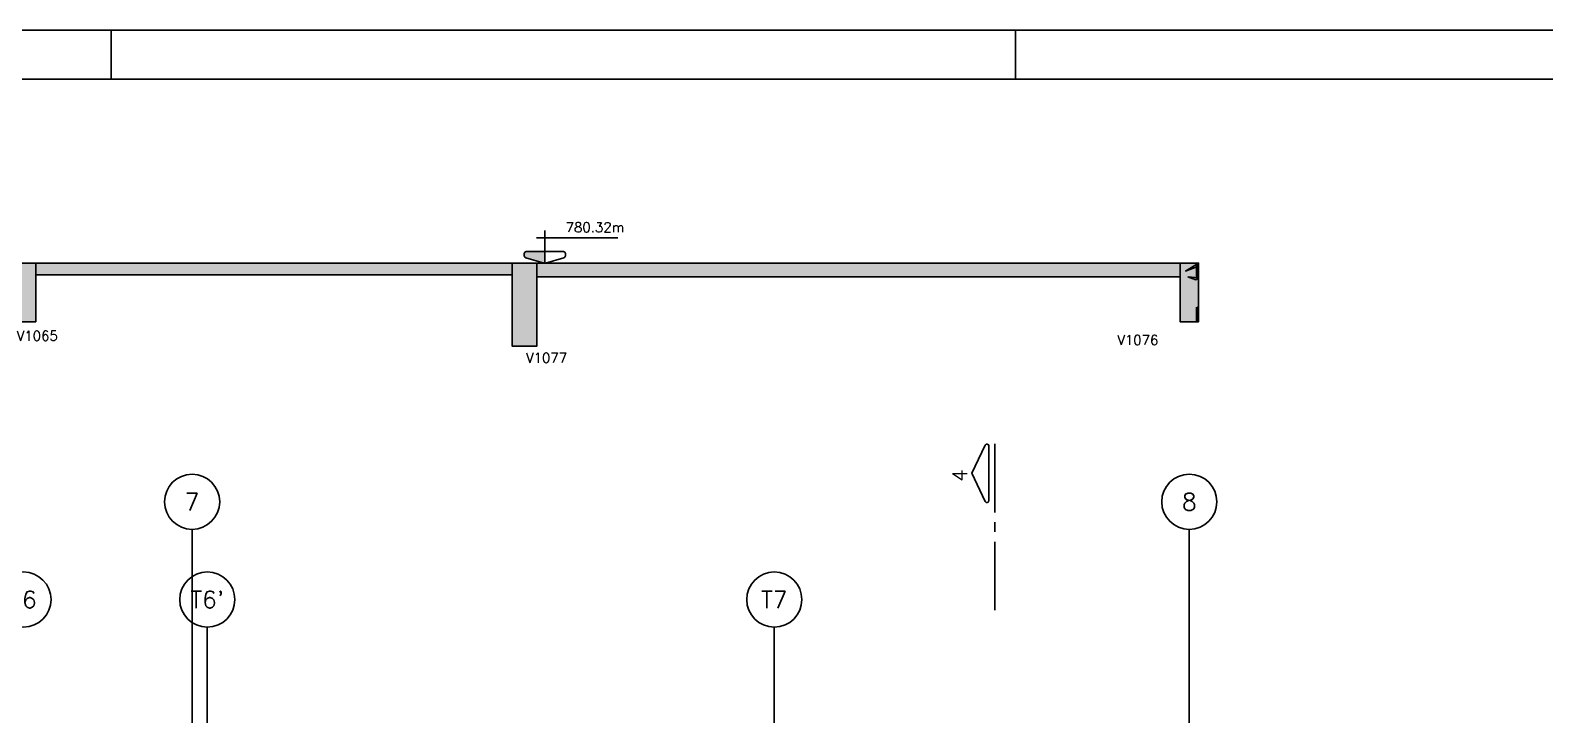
# Model space of a CAD drawing. Extents: x -4723 to 4922, y -2048 to 2452.
# Drawn here: x 2064 to 3614, y 1752 to 2452 of the extents above; entities that cross this region are included whole.
import ezdxf
from ezdxf.enums import TextEntityAlignment as Align

# ---------------------------------------------------------------- set-up
doc = ezdxf.new("R2010")
doc.units = 0
doc.header["$LTSCALE"] = 50
doc.header["$MEASUREMENT"] = 0
doc.linetypes.add('EIXO', pattern=[6.8, 6, -0.4, 0, -0.4])
for name, color, linetype in [('F-CORTE', 4, 'CONTINUOUS'), ('F-CORTE-INDICAÇÃO', 4, 'CONTINUOUS'), ('F-EIXO', 12, 'EIXO'), ('F-MARGEM', 1, 'CONTINUOUS'), ('F-NÍVEL-VISTA', 2, 'CONTINUOUS'), ('F-SOLIDO-CORTE', 71, 'CONTINUOUS'), ('F-TEXTO', 6, 'CONTINUOUS'), ('F-TEXTO-YELLOW', 2, 'CONTINUOUS')]:
    doc.layers.add(name, color=color, linetype=linetype)
doc.styles.add('MCP', font='simplex.shx')
doc.styles.add('ROMANS', font='simplex.shx')

# ---------------------------------------------------------------- blocks, each defined once
blk = doc.blocks.new('*U12')
at = {"layer": 'F-CORTE-INDICAÇÃO'}
for p, q in [((70, 0), (0, 0)), ((80, 0), (90, 0)), ((100, 0), (170, 0))]:
    blk.add_line(p, q, dxfattribs=at)
blk.add_lwpolyline([(112, 6, -0.802585), (111.2, 9.8), (140, 23.3), (168.8, 9.8, -0.802585), (168, 6)], format="xyb", close=True, dxfattribs=at)
at = {"layer": 'F-CORTE-INDICAÇÃO', "style": 'ROMANS'}
blk.add_attdef('CORTE', text='', height=15, dxfattribs=at).set_placement((140, 35.8), align=Align.MIDDLE_CENTER)
at = {"layer": 'F-CORTE-INDICAÇÃO', "color": 2, "style": 'ROMANS'}
blk.add_attdef('FOLHA', text='', height=12, dxfattribs=at).set_placement((140, -10), align=Align.MIDDLE_CENTER)
blk = doc.blocks.new('A0-4L_900')
at = {"layer": 'F-MARGEM', "color": 2}
for p, q in [((137.4, 90), (137.4, 89)), ((155.9, 90), (155.9, 89))]:
    blk.add_line(p, q, dxfattribs=at)
blk.add_lwpolyline([(0, 0), (0, 90), (192.9, 90), (192.9, 0)], close=True, dxfattribs=at)
at = {"layer": 'F-MARGEM', "color": 7}
blk.add_lwpolyline([(2.5, 89), (191.9, 89), (191.9, 1), (2.5, 1)], close=True, dxfattribs=at)
blk = doc.blocks.new('*U52')
at = {"layer": 'F-EIXO'}
blk.add_line((0, 0), (0, -2655), dxfattribs=at)
at = {"layer": 'F-EIXO', "color": 2, "linetype": 'Continuous'}
blk.add_circle((0, 28.2), 28.2, dxfattribs=at)
at = {"layer": 'F-TEXTO', "style": 'ROMANS'}
blk.add_attdef('EIXO', text='', height=17.5, rotation=360, dxfattribs=at).set_placement((0, 28.2), align=Align.MIDDLE_CENTER)
blk = doc.blocks.new('*U28')
at = {"layer": 'F-EIXO'}
blk.add_line((0, 0), (0, -2449.9), dxfattribs=at)
at = {"layer": 'F-EIXO', "color": 2, "linetype": 'Continuous'}
blk.add_circle((0, 28.2), 28.2, dxfattribs=at)
at = {"layer": 'F-TEXTO', "style": 'ROMANS'}
blk.add_attdef('EIXO', text='', height=17.5, rotation=360, dxfattribs=at).set_placement((0, 28.2), align=Align.MIDDLE_CENTER)
blk = doc.blocks.new('*U40')
at = {"layer": 'F-EIXO', "color": 2, "linetype": 'Continuous'}
blk.add_circle((0, 28.2), 28.2, dxfattribs=at)
at = {"layer": 'F-TEXTO', "style": 'ROMANS'}
blk.add_attdef('EIXO', text='', height=17.5, rotation=360, dxfattribs=at).set_placement((0, 28.2), align=Align.MIDDLE_CENTER)
blk = doc.blocks.new('*U41')
at = {"layer": 'F-EIXO'}
blk.add_line((0, 0), (0, -2655), dxfattribs=at)
at = {"layer": 'F-EIXO', "color": 2, "linetype": 'Continuous'}
blk.add_circle((0, 28.2), 28.2, dxfattribs=at)
at = {"layer": 'F-TEXTO', "style": 'ROMANS'}
blk.add_attdef('EIXO', text='', height=17.5, rotation=360, dxfattribs=at).set_placement((0, 28.2), align=Align.MIDDLE_CENTER)
blk = doc.blocks.new('*U39')
at = {"layer": 'F-EIXO'}
blk.add_line((0, 0), (0, -2755), dxfattribs=at)
at = {"layer": 'F-EIXO', "color": 2, "linetype": 'Continuous'}
blk.add_circle((0, 28.2072), 28.2072, dxfattribs=at)
at = {"layer": 'F-TEXTO', "style": 'ROMANS'}
blk.add_attdef('EIXO', text='', height=17.5, rotation=360, dxfattribs=at).set_placement((0, 28.2072), align=Align.MIDDLE_CENTER)
blk = doc.blocks.new('Nível - Vista')
at = {"layer": 'F-NÍVEL-VISTA'}
blk.add_hatch(color=71, dxfattribs=at).paths.add_polyline_path([(0, 0.238), (-0.38, 0.238, 0.414214), (-0.42, 0.198), (-0.42, 0.148, 0.331206), (-0.391, 0.11), (-0.011, 0.002, 0.072993), (0, 0)])
at = {"layer": 'F-NÍVEL-VISTA', "color": 2}
for p, q in [((0, 0.67), (0, 0)), ((-0.168, 0.521), (1.493, 0.521))]:
    blk.add_line(p, q, dxfattribs=at)
blk.add_lwpolyline([(-0.011, 0.002, 0.146769), (0.011, 0.002), (0.391, 0.11, 0.331206), (0.42, 0.148), (0.42, 0.198, 0.414214), (0.38, 0.238), (-0.38, 0.238, 0.414214), (-0.42, 0.198), (-0.42, 0.148, 0.331206), (-0.391, 0.11), (-0.011, 0.002, 0.146769), (0.011, 0.002)], format="xyb", dxfattribs=at)
at = {"layer": 'F-TEXTO', "color": 3, "style": 'MCP'}
for tag, p in [('NÍVEL', (1.026, 0.636)), ('NÍVEL_DETALHE', (1.02, 0.186))]:
    blk.add_attdef(tag, text='', height=0.2, dxfattribs=at).set_placement(p, align=Align.CENTER)

msp = doc.modelspace()

# ---------------------------------------------------------------- hatches: boundary and pattern name
at = {"layer": 'F-SOLIDO-CORTE', "linetype": 'Continuous'}
for points in [[(2051, 2185.8495), (2051, 2175.7452), (2051, 2153.6627), (2057.9928, 2153.6627), (2066.8003, 2153.6627), (2070, 2153.6627), (2070, 2181.4759), (2070, 2191.5802), (2070, 2213.6627), (2061.1925, 2213.6627), (2057.9928, 2213.6627), (2051, 2213.6627)], [(2070, 2213.6627), (2070, 2208.1001), (2070, 2206.0792), (2070, 2201.6627), (2185.2106, 2201.6627), (2255.6306, 2201.6627), (2373.2438, 2201.6627), (2408.6836, 2201.6627), (2557.5, 2201.6627), (2557.5, 2208.0691), (2557.5, 2209.9995), (2557.5, 2213.6627), (2408.6836, 2213.6627), (2313.6921, 2213.6627), (2255.6306, 2213.6627), (2140.42, 2213.6627)], [(2557.5, 2168.2839), (2557.5, 2154.6102), (2557.5, 2128.6627), (2565.1316, 2128.6627), (2578.4783, 2128.6627), (2582.5, 2128.6627), (2582.5, 2174.0415), (2582.5, 2187.7152), (2582.5, 2213.6627), (2569.1533, 2213.6627), (2565.1316, 2213.6627), (2557.5, 2213.6627)], [(3240.5, 2169.4461), (3240.5, 2162.7996), (3240.5, 2153.6627), (3243.3934, 2153.6627), (3257.3953, 2153.6627), (3259.5, 2153.6627), (3259.5, 2197.8793), (3259.5, 2204.5258), (3259.5, 2213.6627), (3245.4981, 2213.6627), (3243.3934, 2213.6627), (3240.5, 2213.6627)], [(3257.3575, 2198.6627), (3259.5, 2198.6627), (3259.5, 2199.7352), (3259.5, 2202.9503), (3259.5, 2213.6627), (3257.3575, 2213.6627), (3257.143, 2213.6627), (3256.5, 2213.6627), (3256.5, 2212.5902), (3256.5, 2209.3751), (3256.5, 2198.6627), (3256.7145, 2198.6627)], [(3258.7544, 2153.6627), (3259.5, 2153.6627), (3259.5, 2154.7731), (3259.5, 2158.5009), (3259.5, 2168.6627), (3259.2779, 2168.6627), (3258.5324, 2168.6627), (3256.5, 2168.6627), (3256.5, 2167.5523), (3256.5, 2163.8245), (3256.5, 2153.6627), (3258.5324, 2153.6627)]]:
    msp.add_hatch(color=256, dxfattribs=at).paths.add_polyline_path(points, flags=16)
msp.add_hatch(color=256, dxfattribs=at).paths.add_polyline_path([(3240.5, 2213.6627), (2582.5, 2213.6627), (2582.5, 2208.8311), (2582.5, 2199.6627), (3240.5, 2199.6627)])

# ---------------------------------------------------------------- linework, layer by layer
at = {"layer": 'F-CORTE', "linetype": 'Continuous'}
for points in [[(2582.5, 2213.6627), (2582.5, 2213.6627), (2569.1533, 2213.6627), (2565.1316, 2213.6627), (2557.5, 2213.6627), (2070, 2213.6627), (2061.1925, 2213.6627), (2057.9928, 2213.6627), (2051, 2213.6627), (1506.2906, 2213.6627), (1295, 2213.6627), (1279.1757, 2213.6627), (1277.7429, 2213.6627), (1276, 2213.6627), (1276, 2173.6627), (1261.758, 2173.6627)], [(2051, 2201.6627), (2051, 2185.8495), (2051, 2153.6627), (2057.9928, 2153.6627), (2066.8003, 2153.6627), (2070, 2153.6627), (2070, 2181.4759), (2070, 2191.5802), (2070, 2201.6627), (2185.2106, 2201.6627), (2255.6306, 2201.6627), (2373.2438, 2201.6627), (2408.6836, 2201.6627), (2557.5, 2201.6627), (2557.5, 2168.2839), (2557.5, 2128.6627), (2565.1316, 2128.6627), (2578.4783, 2128.6627), (2582.5, 2128.6627), (2582.5, 2174.0415), (2582.5, 2187.7152), (2582.5, 2199.6627)], [(2582.8274, 2213.6627), (3240.5, 2213.6627)], [(3259.5, 2198.6627), (3259.5, 2199.7352), (3259.5, 2202.9503), (3259.5, 2213.6627), (3240.5, 2213.6627), (3259.5, 2213.6627)], [(2582.5, 2199.6627), (2582.8274, 2199.6627)], [(2582.5, 2199.6627), (3240.5, 2199.6627)], [(3240.5, 2199.6627), (3240.5, 2169.4461), (3240.5, 2153.6627), (3243.3934, 2153.6627), (3257.3953, 2153.6627), (3259.5, 2153.6627), (3258.7544, 2153.6627), (3259.5, 2153.6627), (3259.5, 2154.7731), (3259.5, 2158.5009), (3259.5, 2168.6627), (3259.2779, 2168.6627), (3258.5324, 2168.6627), (3259.5, 2168.6627), (3259.5, 2197.8793), (3259.5, 2198.6627)]]:
    msp.add_lwpolyline(points, dxfattribs=at)
at = {"layer": 'F-SOLIDO-CORTE', "linetype": 'Continuous'}
for points in [[(2051, 2185.84952), (2051, 2175.7452), (2051, 2153.6627), (2057.99279, 2153.6627), (2066.8003, 2153.6627), (2070, 2153.6627), (2070, 2181.47588), (2070, 2191.5802), (2070, 2213.6627), (2061.19249, 2213.6627), (2057.99279, 2213.6627), (2051, 2213.6627), (2051, 2185.84952)], [(2070, 2213.6627), (2070, 2208.10006), (2070, 2206.0792), (2070, 2201.6627), (2185.21056, 2201.6627), (2255.63059, 2201.6627), (2373.2438, 2201.6627), (2408.68363, 2201.6627), (2557.5, 2201.6627), (2557.5, 2208.06911), (2557.5, 2209.99953), (2557.5, 2213.6627), (2408.68363, 2213.6627), (2313.69213, 2213.6627), (2255.63059, 2213.6627), (2140.42002, 2213.6627), (2070, 2213.6627)], [(2557.5, 2168.28393), (2557.5, 2154.61017), (2557.5, 2128.6627), (2565.13161, 2128.6627), (2578.4783, 2128.6627), (2582.5, 2128.6627), (2582.5, 2174.04146), (2582.5, 2187.71523), (2582.5, 2213.6627), (2569.1533, 2213.6627), (2565.13161, 2213.6627), (2557.5, 2213.6627), (2557.5, 2168.28393)], [(3240.5, 2169.44614), (3240.5, 2162.79963), (3240.5, 2153.6627), (3243.39336, 2153.6627), (3257.39527, 2153.6627), (3259.5, 2153.6627), (3259.5, 2197.87926), (3259.5, 2204.52577), (3259.5, 2213.6627), (3245.49809, 2213.6627), (3243.39336, 2213.6627), (3240.5, 2213.6627), (3240.5, 2169.44614)], [(3248.62776, 2199.71767), (3259.5, 2198.6627), (3259.5, 2199.73517), (3259.5, 2202.95028), (3259.5, 2213.6627), (3246.15617, 2205.48028), (3257.76866, 2210.03796), (3259.5, 2213.6627), (3259.5, 2212.59023), (3259.5, 2209.37512), (3259.5, 2198.6627), (3256.73907, 2196.59144), (3248.62776, 2199.71767)], [(3258.75444, 2153.6627), (3259.5, 2153.6627), (3259.5, 2154.77314), (3259.5, 2158.50094), (3259.5, 2168.6627), (3259.27791, 2168.6627), (3258.53235, 2168.6627), (3259.5, 2168.6627), (3259.5, 2167.55226), (3259.5, 2163.82446), (3259.5, 2153.6627), (3258.53235, 2153.6627), (3258.75444, 2153.6627)]]:
    msp.add_lwpolyline(points, dxfattribs=at)

# ---------------------------------------------------------------- block references
at = {"layer": 'F-CORTE-INDICAÇÃO', "linetype": 'Continuous'}
ref = msp.add_blockref('*U12', (3050.9744, 1858.7253), dxfattribs=dict(at, rotation=90))
ref.add_attrib('CORTE', '4', dxfattribs={"height": 15, "rotation": 90, "style": 'ROMANS'}).set_placement((3015.21103, 1996.58244), align=Align.MIDDLE_CENTER)
at = {"layer": 'F-EIXO', "linetype": 'Continuous'}
for name, p, values in [('*U39', (2230, 1941.3568), {'EIXO': '7'}), ('*U28', (3250, 1941.3568), {'EIXO': '8'}), ('*U40', (2057.5, 1841.3568), {'EIXO': 'T6'}), ('*U41', (2245.5, 1841.3568), {'EIXO': "T6'"}), ('*U52', (2825.5, 1841.3568), {'EIXO': 'T7'})]:
    msp.add_blockref(name, p, dxfattribs=at).add_auto_attribs(values)
at = {"layer": 'F-MARGEM', "linetype": 'Continuous', "xscale": 50, "yscale": 50, "zscale": 50}
msp.add_blockref('A0-4L_900', (-4722.80491, -2048.15543), dxfattribs=at)
at = {"layer": 'F-NÍVEL-VISTA', "xscale": 50, "yscale": 50, "zscale": 50}
msp.add_blockref('Nível - Vista', (2590.75418, 2213.57835), dxfattribs=at).add_auto_attribs({'NÍVEL': '780.32m'})

# ---------------------------------------------------------------- texts
at = {"layer": 'F-TEXTO-YELLOW', "linetype": 'Continuous', "style": 'MCP'}
for s, p in [('V1065', (2050.63324, 2134.33498)), ('V1076', (3176.34141, 2129.97336)), ('V1077', (2571.57563, 2111.82038))]:
    msp.add_text(s, height=10, dxfattribs=at).set_placement(p)

doc.saveas('drawing.dxf')
